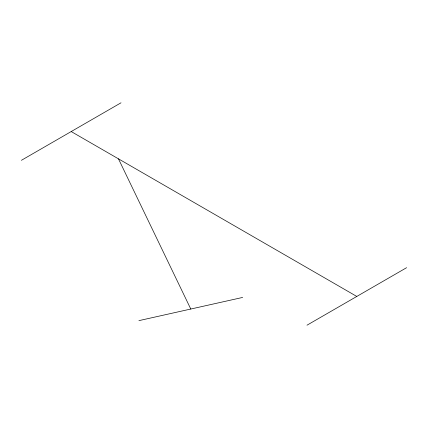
<?xml version="1.0" encoding="UTF-8"?>
<svg xmlns="http://www.w3.org/2000/svg" width="428" height="428" viewBox="0 0 428 428"><rect width="100%" height="100%" fill="white"/><g stroke="black" fill="none" stroke-linecap="round" stroke-linejoin="round"><path stroke-width="0.64" d="M21.4 160.313L121.006 102.806M306.994 325.194L406.6 267.687M138.907 320.636L242.66 297.433M71.203 131.556L356.797 296.444M118.465 158.841L190.781 309.032"/></g></svg>
